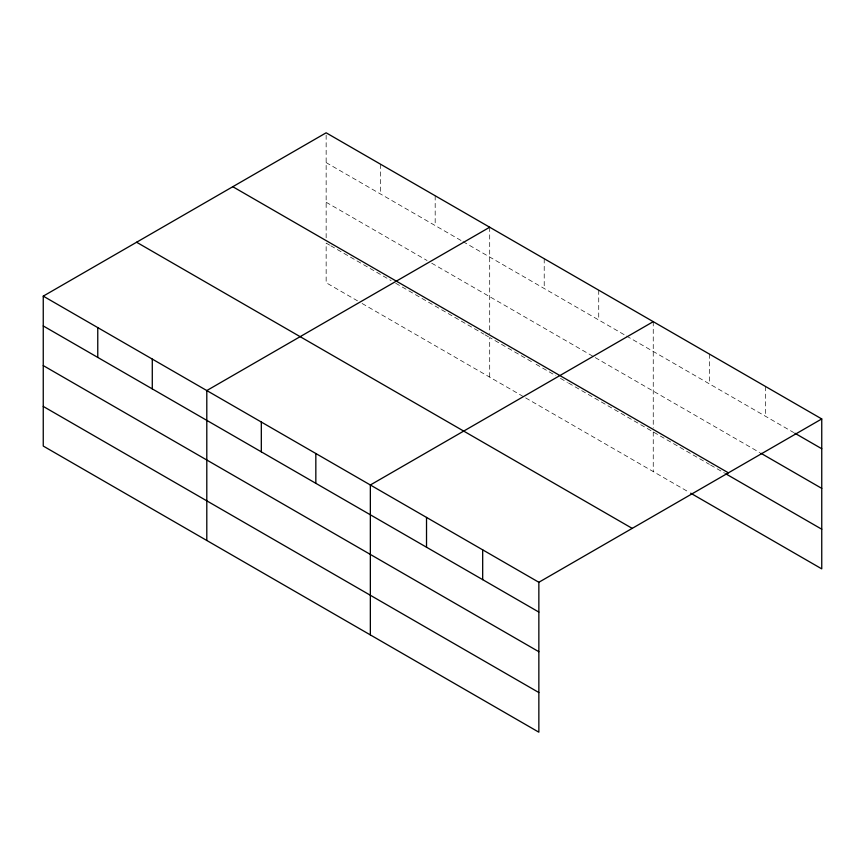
<?xml version="1.0" encoding="UTF-8"?>
<svg xmlns="http://www.w3.org/2000/svg" width="865" height="865" viewBox="0 0 865 865"><rect width="100%" height="100%" fill="white"/><g stroke="black" fill="none" stroke-linecap="round" stroke-linejoin="round"><path stroke-width="0.65" stroke-dasharray="4.33 3.24" d="M326.148 237.821L326.148 132.81M326.148 162.609L461.856 240.957M463.013 241.627L625.406 335.382M626.563 336.053L793.67 432.532M326.148 202.248L427.061 260.506M431.7 263.187L594.093 356.942M595.25 357.613L759.73 452.579M329.63 245.098L326.148 243.087L326.148 282.725L357.461 300.815M330.787 245.768L391.099 280.595M395.738 283.266L483.892 334.16M485.06 334.831L488.53 336.842M531.456 361.624L489.698 337.512L489.698 377.151M536.095 364.306L555.817 375.68M560.455 378.362L567.408 382.384M568.575 383.054L709.408 464.364M710.587 465.046L724.621 473.144M362.1 303.485L524.493 397.24M525.65 397.911L689.524 492.52M765.579 386.514L765.579 416.314M709.408 354.088L709.408 383.887M653.248 321.661L653.248 427.98M653.248 431.938L653.248 471.576M598.731 290.186L598.731 319.985M544.215 258.711L544.215 288.51M489.698 227.236L489.698 333.566M435.182 195.76L435.182 225.56M380.665 164.285L380.665 194.084"/><path stroke-width="1.3" d="M43.25 296.133L538.852 582.275L538.852 732.19L43.25 446.059L43.25 296.133L326.148 132.81L821.75 418.941L821.75 568.867L690.692 493.191M489.698 227.236L206.8 390.558L206.8 540.484M653.248 321.661L370.35 484.984L370.35 634.91M538.852 582.275L821.75 418.941M794.838 433.203L821.75 448.74M760.897 453.249L821.75 488.379M232.793 186.71L728.395 472.841M725.8 473.825L821.75 529.218M136.605 242.243L632.207 528.374M43.25 325.943L538.852 612.074M43.25 365.581L538.852 651.713M43.25 406.42L538.852 692.551M482.681 549.848L482.681 579.647M426.521 517.411L426.521 547.221M315.833 453.509L315.833 483.308M261.317 422.034L261.317 451.833M152.283 359.083L152.283 388.893M97.767 327.608L97.767 357.418"/></g></svg>
